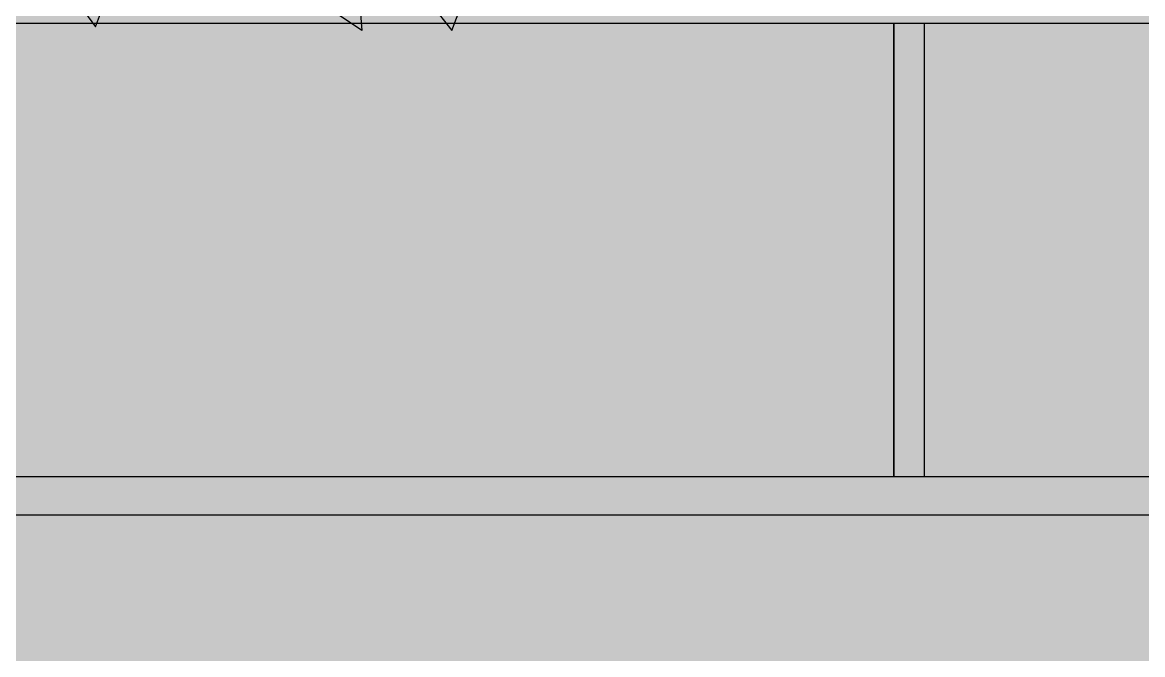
# Model space of a CAD drawing. Header units: inches. Extents: x 11.9 to 85.3, y 21.1 to 37.4.
# Drawn here: x 40.394 to 44.823, y 24.437 to 26.935 of the extents above; entities that cross this region are included whole.
import ezdxf

# ---------------------------------------------------------------- set-up
doc = ezdxf.new("R2010")
doc.units = ezdxf.units.IN
doc.header["$MEASUREMENT"] = 0
doc.layers.add('CAY', color=94, linetype='Continuous')
doc.layers.add('Layer1', color=7, linetype='Continuous')

msp = doc.modelspace()

# ---------------------------------------------------------------- hatches: boundary and pattern name
at = {"true_color": 0x636466}
h = msp.add_hatch(dxfattribs=at)
h.set_pattern_fill('ANSI36', color=251)
h.paths.add_polyline_path([(23.9708, 26.9316), (19.4696, 26.9316), (19.4696, 25.1394), (23.9708, 25.1394)])
h.paths.add_polyline_path([(27.7206, 26.9316), (24.0914, 26.9316), (24.0914, 25.1394), (27.7206, 25.1394)])
h.paths.add_polyline_path([(31.5651, 26.9316), (27.8412, 26.9316), (27.8412, 25.1394), (31.5651, 25.1394)])
h.paths.add_polyline_path([(35.6403, 26.9316), (31.6858, 26.9316), (31.6858, 25.1394), (35.6403, 25.1394)])
h.paths.add_polyline_path([(39.7075, 26.9316), (35.7609, 26.9316), (35.7609, 25.1394), (39.7075, 25.1394)])
h.paths.add_polyline_path([(43.839, 26.9316), (39.8282, 26.9316), (39.8282, 25.1394), (43.839, 25.1394)])
h.paths.add_polyline_path([(47.7877, 26.9316), (43.9597, 26.9316), (43.9597, 25.1394), (47.7877, 25.1394)])
h.paths.add_polyline_path([(51.8448, 26.9316), (47.9083, 26.9316), (47.9083, 25.1394), (51.8448, 25.1394)])
h.paths.add_polyline_path([(63.0612, 26.9316), (56.8743, 26.9316), (56.8743, 25.1394), (63.0612, 25.1394)])
h.paths.add_polyline_path([(56.7537, 26.9316), (51.9654, 26.9316), (51.9654, 25.1394), (56.7537, 25.1394)])
h.paths.add_polyline_path([(43.0105, 33.0718), (42.0056, 33.0718), (42.0056, 31.4896), (43.0105, 31.3924)])
h.paths.add_polyline_path([(44.2666, 33.0718), (43.2774, 33.0718), (43.2774, 31.3665), (44.2666, 31.2708)])
h.paths.add_polyline_path([(45.4599, 33.0718), (44.4864, 33.0718), (44.4864, 31.2496), (45.4599, 31.1554)])
h.paths.add_polyline_path([(46.716, 33.0718), (45.6797, 33.0718), (45.6797, 31.1341), (46.716, 31.0339)])
h.paths.add_polyline_path([(47.9564, 33.0718), (46.9358, 33.0718), (46.9358, 31.0126), (47.9564, 30.9139)])
h.paths.add_polyline_path([(49.1968, 33.0718), (48.1762, 33.0718), (48.1762, 30.8926), (49.1968, 30.7938)])
h.paths.add_polyline_path([(50.4552, 33.0718), (49.4166, 33.0718), (49.4166, 30.7726), (50.4552, 30.6721)])
h.paths.add_polyline_path([(51.6642, 33.0718), (50.6436, 33.0718), (50.6436, 30.6624), (51.6642, 30.6624)])
h.paths.add_polyline_path([(52.9674, 33.0718), (51.8683, 33.0718), (51.8683, 30.6624), (52.9674, 30.6624)])
h.paths.add_polyline_path([(54.2078, 33.0718), (53.1715, 33.0718), (53.1715, 30.6624), (54.2078, 30.6624)])
h.paths.add_polyline_path([(55.4325, 33.0718), (54.3805, 33.0718), (54.3805, 30.6624), (55.4325, 30.6624)])
h.paths.add_polyline_path([(56.7068, 33.0718), (55.6001, 33.0718), (55.6001, 30.6624), (56.7068, 30.6624)])
h.paths.add_polyline_path([(57.9495, 33.0718), (56.8549, 33.0718), (56.8549, 30.6624), (57.9495, 30.6624)])
h.paths.add_polyline_path([(59.2182, 33.0718), (58.1232, 33.0718), (58.1232, 30.6624), (59.2182, 30.6624)])
h.paths.add_polyline_path([(60.4244, 33.0718), (59.3884, 33.0718), (59.3884, 30.6624), (60.4244, 30.6624)])
h = msp.add_hatch(color=251, dxfattribs=at)
h.dxf.hatch_style = 1
edge = h.paths.add_edge_path()
edge.add_line((63.2701, 27.4271), (19.2205, 27.4271))
edge.add_line((19.2205, 27.4271), (19.2205, 24.9886))
edge.add_line((19.2205, 24.9886), (34.5109, 24.9886))
edge.add_spline(control_points=[(34.5109, 24.9886), (35.9914, 25.1351), (36.9032, 24.9886)], knot_values=[5.091487, 5.091487, 5.091487, 5.991182, 5.991182, 5.991182], weights=[0.915734, 0.807079, 0.890652], degree=2, periodic=0)
edge.add_line((36.9032, 24.9886), (63.2701, 24.9886))
edge.add_line((63.2701, 24.9886), (63.2701, 27.4271))
h.paths.add_polyline_path([(27.7206, 26.9316), (31.5651, 26.9316), (63.0612, 26.9316), (63.0612, 25.1394), (19.4696, 25.1394), (19.4696, 25.1837), (19.4696, 26.9316)], flags=16)
h = msp.add_hatch(color=251, dxfattribs=at)
h.dxf.hatch_style = 1
h.paths.add_polyline_path([(43.9597, 26.9316), (43.839, 26.9316), (43.839, 25.1394), (43.9597, 25.1394)])
at = {"layer": 'Layer1', "true_color": 0x939598}
h = msp.add_hatch(color=252, dxfattribs=at)
h.dxf.hatch_style = 1
h.paths.add_polyline_path([(63.3723, 24.9691), (63.3723, 24.9886), (63.2701, 24.9886), (19.2205, 24.9886), (19.2205, 25.0924), (18.8839, 24.5256), (18.8823, 24.1183), (61.4586, 24.0875)])

# ---------------------------------------------------------------- linework, layer by layer
msp.add_line((43.9597, 26.9316), (43.9597, 25.1394))
for points in [[(72.3212, 24.448), (67.7073, 24.448), (67.7073, 24.0633), (67.7073, 27.4286), (63.2701, 27.4271), (19.2205, 27.4271), (19.2205, 24.9886), (63.2701, 24.9886), (63.2701, 27.4271)], [(72.3212, 24.448), (67.7073, 24.448), (67.7073, 24.0633), (67.7073, 27.4286), (63.2701, 27.4271), (19.2205, 27.4271), (19.2205, 24.9886), (63.2701, 24.9886), (63.2701, 27.4271)], [(31.5651, 25.5132), (31.5651, 26.9316), (31.5651, 25.1394), (31.5651, 26.9316), (19.4696, 26.9316), (63.0612, 26.9316), (63.0612, 25.1394), (19.4696, 25.1394), (23.9708, 25.1394), (23.9708, 26.9316), (24.0914, 26.9316), (24.0914, 25.1394), (27.7206, 25.1394), (27.7206, 26.9316)], [(39.7075, 26.9316), (39.7075, 25.1394), (39.7075, 26.9316), (43.839, 26.9316), (43.839, 25.5132)], [(43.839, 26.9316), (43.839, 25.1394), (43.839, 26.9316), (47.7877, 26.9316)]]:
    msp.add_lwpolyline(points)
at = {"layer": 'CAY', "color": 31, "linetype": 'Continuous', "lineweight": -2, "true_color": 0xfecc66}
for points in [[(40.6066, 27.0214), (40.6834, 26.9167), (40.7671, 27.14)], [(42.0088, 27.0074), (42.0926, 26.9028), (42.1763, 27.126)], [(41.6321, 26.9725), (41.7228, 27.0702), (41.7368, 26.9028)]]:
    msp.add_lwpolyline(points, close=True, dxfattribs=at)
at = {"layer": 'Layer1'}
msp.add_line((19.2205, 24.9886), (63.2701, 24.9886), dxfattribs=at)
msp.add_lwpolyline([(18.8824, 24.1319), (18.8839, 24.5256), (19.2205, 25.0924), (19.2205, 24.9886), (63.2701, 24.9886)], dxfattribs=at)
msp.add_lwpolyline([(18.8824, 24.1319), (18.8839, 24.5256), (19.2205, 25.0924), (19.2205, 24.9886), (63.2701, 24.9886)], dxfattribs=at)

doc.saveas('drawing.dxf')
